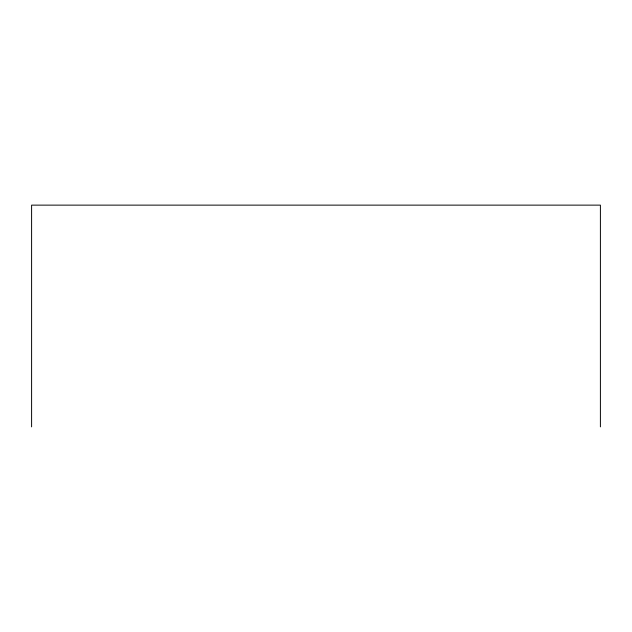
<?xml version="1.0" encoding="UTF-8"?>
<svg xmlns="http://www.w3.org/2000/svg" width="632" height="632" viewBox="0 0 632 632"><rect width="100%" height="100%" fill="white"/><g stroke="black" fill="none" stroke-linecap="round" stroke-linejoin="round"><path stroke-width="0.95" d="M600.4 426.869L600.4 205.131L31.6 205.131L31.6 426.869"/></g></svg>
